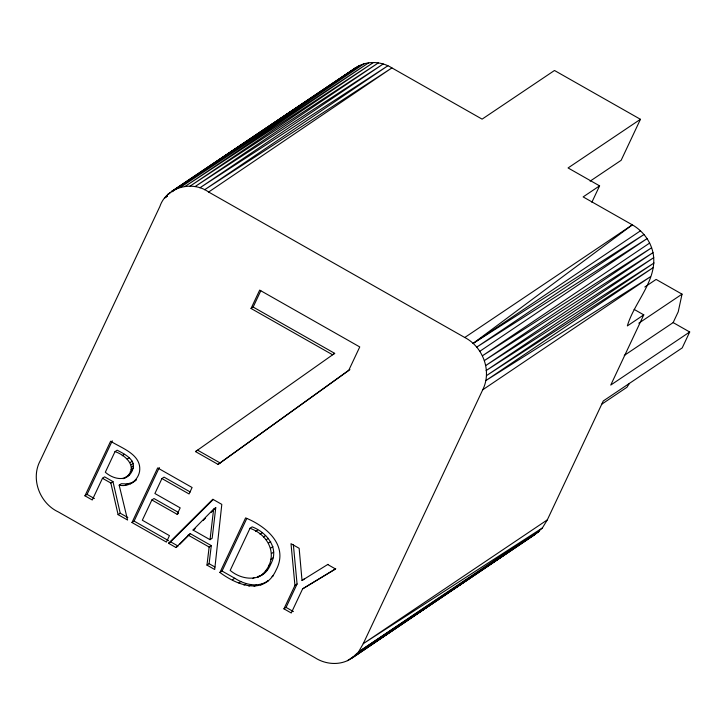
<?xml version="1.0" encoding="UTF-8"?>
<svg xmlns="http://www.w3.org/2000/svg" width="726" height="726" viewBox="0 0 726 726"><rect width="100%" height="100%" fill="white"/><g stroke="black" fill="none" stroke-linecap="round" stroke-linejoin="round"><path stroke-width="1.09" d="M210.032 539.69L213.635 509.126L215.758 507.692L212.164 538.256L210.032 539.69L193.052 530.044L213.635 509.126M206.974 565.118L209.152 547.032L211.284 545.607L190.23 533.646L175.928 547.495L168.532 543.284L212.782 499.261L221.811 504.388L214.705 569.511L206.974 565.118L209.097 563.694L211.284 545.607M125.217 477.817C139.102 468.206 126.315 455.356 115.017 451.626L105.324 472.227C113.211 479.405 127.458 482.481 132.35 470.403C137.323 460.202 124.391 453.931 117.149 450.202L115.017 451.626M261.678 575.028C279.537 559.038 270.698 535.543 249.998 528.292L230.178 570.409C243.092 581.272 263.874 582.08 270.734 564.048C279.8 548.402 266.714 532.285 252.131 526.858L249.998 528.292M644.824 286.997L656.104 279.419L682.032 294.148L678.229 311.781L673.147 322.589L624.269 355.441M500.395 557.396L351.556 658.364L358.553 651.912L363.254 643.672L482.726 389.798C492.092 371.113 483.062 346.928 464.767 337.499L208.634 192.036C192.426 180.257 166.454 186.936 159.892 206.438L40.393 460.384C30.292 478.706 39.703 503.163 58.225 511.884L314.757 657.575C325.629 664.726 340.558 665.796 351.556 658.364L535.398 534.182L542.376 527.965L547.313 519.87L603.27 400.97L682.213 347.899L689.7 331.991L673.147 322.589M84.942 495.813L110.624 441.236C121.768 448.278 141.997 454.549 139.573 471.455C137.84 480.839 128.593 487.318 119.173 485.159L127.604 520.043L118.093 514.643L110.842 483.026L102.475 478.28L92.266 499.978L84.942 495.813L87.066 494.388L112.276 440.818M131.969 522.529L157.651 467.943L192.1 487.509L189.069 493.961L161.943 478.561L154.901 493.517L180.175 507.864L177.144 514.317L151.87 499.969L142.332 520.233L169.457 535.643L166.417 542.086L131.969 522.529L134.101 521.096L159.303 467.526M251.042 308.468L259.681 290.11L359.751 346.937L348.743 370.333L218.063 464.395L195.503 451.59L334.686 353.353L253.147 307.053L251.042 308.468L332.581 354.769L334.686 353.353M253.147 307.053L260.825 290.736M219.924 572.478L245.606 517.901C266.388 526.377 288.975 545.389 276.179 569.91C264.527 596.019 237.193 585.31 219.924 572.478L222.047 571.044L246.786 518.491M335.748 568.721L302.633 588.84L291.262 612.989L283.939 608.833L294.938 585.446L291.008 543.683L299.148 548.302L302.025 580.455L328.007 564.32M283.939 608.833L286.062 607.399L297.07 584.013L293.349 544.509M591.871 202.255L599.594 185.856L568.068 167.951L640.441 119.3L554.482 70.486L482.109 119.137L391.904 67.908C381.059 61.029 366.231 60.485 355.495 67.881L171.69 191.401L359.597 65.512L175.874 189.041L364.025 63.806L180.393 187.353L368.699 62.781L185.157 186.373L373.527 62.463L190.067 186.128L378.4 62.863L195.013 186.618L383.228 63.961L199.904 187.825L387.92 65.739L204.632 189.74L391.904 67.908L208.634 192.036M640.441 119.3L621.147 160.301L590.129 181.155M634.125 309.385L643.78 314.866L610.757 385.061L689.7 331.991M629.424 383.41L626.983 387.239L601.818 404.155M179.576 544.509L190.23 533.646M203.089 520.56L205.467 518.146M211.012 512.52L215.758 507.692M168.532 543.284L170.655 541.859L213.335 499.397M132.695 482.554L136.207 479.895M348.997 72.754L355.495 67.881L200.757 172.253M479.832 351.284L647.102 238.609L476.719 347.128L644.044 234.489L473.125 343.407L632.337 224.851C642.701 230.795 650.478 240.932 652.992 252.648C658.428 279.51 634.342 301.717 627.337 325.929L643.78 314.866M218.063 464.395L349.923 369.579M306.898 101.35L309.703 99.444M313.441 96.903L317.189 94.353M319.994 92.447L324.676 89.271M329.35 86.095L332.154 84.189M335.902 81.648L339.641 79.107M342.454 77.201L347.128 74.025M502.274 556.125L522.865 542.159L517.221 545.952M169.802 193.125L167.933 194.386L169.802 193.125M191.374 178.578L171.681 191.864L176.373 188.715M194.187 176.681L198.879 173.514M649.643 243.056L482.4 355.794L651.612 247.766L484.387 360.568L652.992 252.648L485.748 365.532L653.754 257.63L486.121 370.578L654.072 262.966L486.502 375.614L653.373 267.513L485.885 380.56L650.487 276.724L482.726 389.798M347.436 660.669L353.063 656.867M354.941 655.596L359.633 652.429M362.446 650.523L382.148 637.219M384.018 635.949L388.709 632.782M391.523 630.876L404.654 622.01M406.533 620.739L411.225 617.572M414.038 615.666L417.786 613.134M419.664 611.864L427.169 606.8M429.048 605.529L433.74 602.362M435.609 601.092L440.301 597.925M443.114 596.019L456.246 587.143M458.124 585.882L462.816 582.715M465.629 580.809L469.377 578.277M473.134 575.736L478.761 571.934M480.639 570.672L485.331 567.496M488.144 565.599L491.892 563.067M494.705 561.162L500.332 557.359M502.21 556.089L507.837 552.286M509.716 551.025L514.407 547.849M178.251 187.453L191.383 178.632M194.196 176.745L197.953 174.222M200.766 172.325L205.458 169.176M207.327 167.915L212.019 164.766M213.898 163.504L234.534 149.638M236.413 148.376L241.105 145.227M242.983 143.966L247.675 140.808M249.544 139.546L269.246 126.315M271.125 125.053L283.321 116.859M285.2 115.597L290.827 111.813M293.64 109.925L297.397 107.403M300.21 105.515L304.902 102.357M306.78 101.105L326.482 87.864M329.295 85.977L333.043 83.454M335.857 81.557L340.548 78.408M342.427 77.147L351.811 70.849M122.267 455.746L124.4 454.322M127.213 459.095L129.346 457.661M102.475 478.28L104.608 476.846L112.966 481.592L120.226 513.218L127.83 517.538M130.163 462.598L132.286 461.164M131.07 464.822L133.203 463.388M131.361 467.117L133.493 465.684M110.842 483.026L112.966 481.592M131.07 469.459L133.194 468.034M130.226 471.827L132.35 470.403M123.039 478.715L127.349 476.383M127.114 476.383L129.246 474.958M119.173 485.159L121.296 483.725L127.195 483.952L132.468 482.5L134.818 481.12M125.063 485.385L127.195 483.952M134.773 480.712L136.198 479.759M130.344 483.933L132.468 482.5M195.503 451.59L197.608 450.174L220.169 462.979M161.943 478.561L164.067 477.127L190.221 491.983M599.594 185.856L583.141 196.909L632.337 224.851L464.767 337.499M118.093 514.643L120.226 513.218M151.87 499.969L153.994 498.535L178.297 512.338M177.144 514.317L178.56 513.364M193.052 530.044L195.176 528.61M473.125 343.407L640.523 230.786M175.928 547.495L178.061 546.061L170.655 541.859M255.588 531.459L257.712 530.034M260.044 534.236L262.177 532.811M263.511 536.941L265.643 535.507M266.26 539.79L268.393 538.356M268.575 543.021L270.707 541.587M270.807 548.066L272.94 546.642M232.619 579.684L234.743 578.25C244.49 584.484 257.866 588.169 268.039 580.709M271.56 553.521L273.693 552.087M270.834 559.329L272.958 557.904M238.818 582.933L240.95 581.499M268.611 565.472L270.734 564.048M252.721 578.604L254.136 577.651M244.036 585.056L246.168 583.622M265.371 571.053L267.504 569.62M257.467 577.515L263.801 573.594M638.798 323.206L682.032 294.148M248.936 586.172L251.06 584.748M254.164 586.399L256.296 584.965M272.069 576.589L273.484 575.636M260.688 584.993L262.812 583.559M266.778 581.671L268.193 580.718M302.025 580.455L304.149 579.03M294.938 585.446L297.07 584.013M547.313 519.87L363.254 643.672L542.376 527.965L358.553 651.912L539.109 531.341L355.268 655.442L535.398 534.182L531.296 536.441M302.633 588.84L335.557 568.984L327.789 564.574M257.703 576.517L259.599 576.081M188.098 535.08L209.152 547.032M87.066 494.388L94.398 498.544M134.101 521.096L168.55 540.661M209.097 563.694L214.905 566.988M222.047 571.044L234.743 578.25M286.062 607.399L293.395 611.564M167.47 196.038L164.666 197.944L167.479 196.047M530.352 537.077L524.735 540.888L530.352 537.077"/></g></svg>
